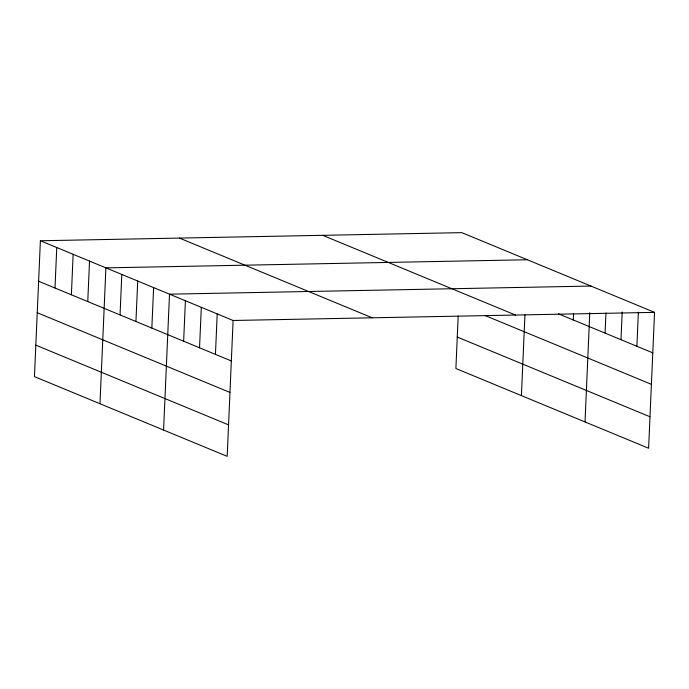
<?xml version="1.0" encoding="UTF-8"?>
<svg xmlns="http://www.w3.org/2000/svg" width="689" height="689" viewBox="0 0 689 689"><rect width="100%" height="100%" fill="white"/><g stroke="black" fill="none" stroke-linecap="round" stroke-linejoin="round"><path stroke-width="1.03" d="M40.384 240.762L34.45 376.633L227.181 456.351L233.106 320.48L40.384 240.762L461.819 232.649L654.55 312.367L648.616 448.238L455.894 368.52L458.176 316.122M54.999 288.019L56.765 247.54M71.38 294.797L73.146 254.319M87.761 301.567L89.527 261.097M99.974 403.737L105.908 267.866L527.352 259.753M120.041 314.925L121.807 274.446M135.94 321.496L137.714 281.017M151.838 328.076L153.613 287.597M163.577 430.039L169.511 294.177L590.947 286.064M183.644 341.227L185.41 300.748M199.543 347.807L201.309 307.328M215.442 354.379L217.207 313.9M521.418 395.624L524.94 314.925M573.282 319.963L573.558 313.573M585.021 421.926L589.784 312.694M605.08 333.114L605.967 312.875M620.978 339.694L622.193 311.996M636.886 346.266L638.367 312.177M233.106 320.48L654.55 312.367M558.374 313.796L652.784 352.846M322.745 235.328L515.475 315.045M484.703 315.373L651.406 384.324M457.263 337.042L649.994 416.759M179.459 238.093L372.189 317.801M38.618 281.241L231.34 360.958M37.24 312.72L229.971 392.437M35.828 345.155L228.55 424.872"/></g></svg>
